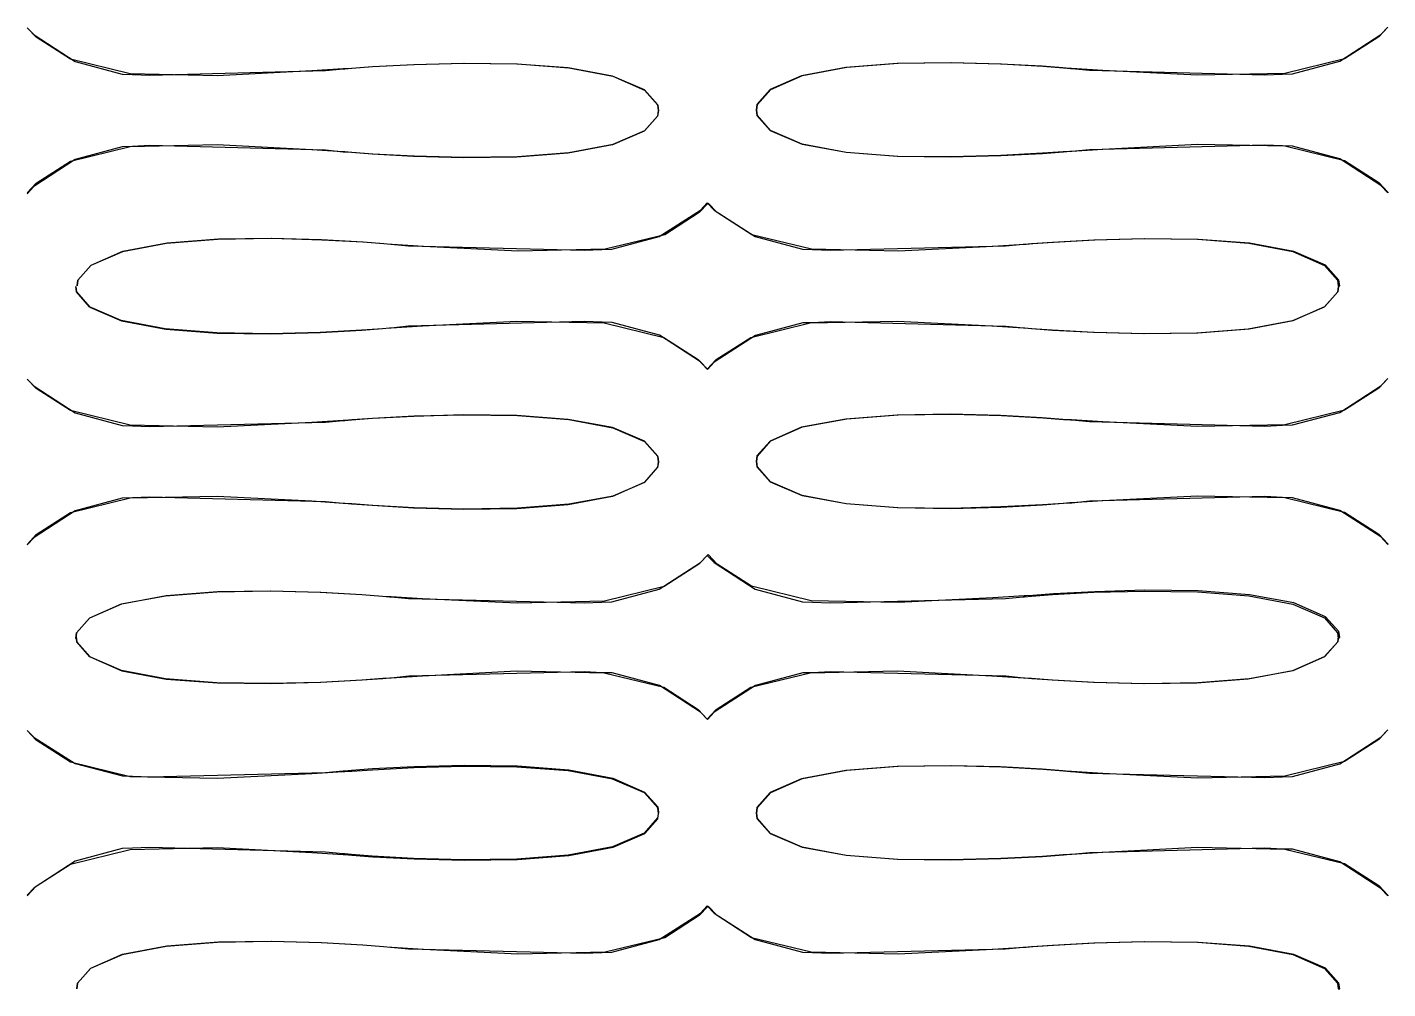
# Model space of a CAD drawing. Extents: x -8.7 to 71.7, y -3.2 to 84.
# Drawn here: x 7.4 to 23.47, y -3.22 to 8.14 of the extents above; entities that cross this region are included whole.
import ezdxf

# ---------------------------------------------------------------- set-up
doc = ezdxf.new("R2010")
doc.units = 0
doc.layers.get('0').update_dxf_attribs({"linetype": 'CONTINUOUS'})

msp = doc.modelspace()

# ---------------------------------------------------------------- linework, layer by layer
at = {"color": 1}
for p, q in [((7.50341, 8.02019), (7.39733, 8.13319)), ((7.39733, 8.13319), (7.47861, 8.04774)), ((7.47861, 8.04774), (7.9623, 7.73356)), ((22.8989, 7.73906), (23.3839, 8.05325)), ((23.4652, 8.13869), (23.3591, 8.02569)), ((23.3839, 8.05325), (23.4652, 8.13869)), ((7.90857, 7.75974), (7.50341, 8.02019)), ((23.3591, 8.02569), (22.9526, 7.76524)), ((8.61413, 7.5861), (7.90857, 7.75974)), ((7.9623, 7.73356), (8.52039, 7.58472)), ((11.9655, 7.69909), (12.5581, 7.71426)), ((12.5581, 7.71426), (13.1878, 7.7046)), ((17.0767, 7.66741), (17.6844, 7.71289)), ((18.3017, 7.71977), (17.6706, 7.71013)), ((17.6844, 7.71289), (18.3141, 7.72252)), ((18.8929, 7.70322), (18.3017, 7.71977)), ((18.3141, 7.72252), (18.9039, 7.7046)), ((22.9526, 7.76524), (22.2484, 7.5916)), ((22.3394, 7.58885), (22.8989, 7.73906)), ((8.52039, 7.58472), (8.63893, 7.58059)), ((9.64212, 7.56543), (8.61413, 7.5861)), ((8.63893, 7.58059), (8.84562, 7.57093)), ((8.84562, 7.57093), (10.9209, 7.62607)), ((10.7583, 7.62332), (9.64212, 7.56543)), ((11.1304, 7.64674), (10.7583, 7.62332)), ((10.9209, 7.62607), (11.129, 7.64674)), ((11.129, 7.64674), (11.147, 7.64674)), ((11.1497, 7.64674), (11.1304, 7.64674)), ((11.147, 7.64674), (11.2282, 7.65362)), ((11.2296, 7.65224), (11.1497, 7.64674)), ((11.2282, 7.65362), (11.4749, 7.67292)), ((11.4735, 7.66879), (11.2296, 7.65224)), ((11.9614, 7.69497), (11.4735, 7.66879)), ((11.4749, 7.67292), (11.9655, 7.69909)), ((12.5512, 7.71151), (11.9614, 7.69497)), ((13.1809, 7.70322), (12.5512, 7.71151)), ((13.7873, 7.65775), (13.1809, 7.70322)), ((13.1878, 7.7046), (13.7942, 7.65775)), ((14.3109, 7.5613), (13.7873, 7.65775)), ((13.7942, 7.65775), (14.3151, 7.55855)), ((14.6858, 7.3987), (14.3109, 7.5613)), ((14.3151, 7.55855), (14.6885, 7.39592)), ((16.5433, 7.56405), (16.1699, 7.40145)), ((16.1782, 7.40283), (16.5544, 7.56818)), ((17.0642, 7.66191), (16.5433, 7.56405)), ((16.5544, 7.56818), (17.0767, 7.66741)), ((17.6706, 7.71013), (17.0642, 7.66191)), ((19.3835, 7.67704), (18.8929, 7.70322)), ((18.9039, 7.7046), (19.3918, 7.67704)), ((19.6288, 7.65912), (19.3835, 7.67704)), ((19.3918, 7.67704), (19.6357, 7.65912)), ((19.7115, 7.65087), (19.6288, 7.65912)), ((19.6357, 7.65912), (19.717, 7.65087)), ((19.7294, 7.65087), (19.7115, 7.65087)), ((19.717, 7.65087), (19.7349, 7.65087)), ((20.1001, 7.62744), (19.7294, 7.65087)), ((19.7349, 7.65087), (19.9416, 7.63157)), ((19.9416, 7.63157), (22.0141, 7.57647)), ((21.2176, 7.57093), (20.1001, 7.62744)), ((22.2484, 7.5916), (21.2176, 7.57093)), ((22.0141, 7.57647), (22.2222, 7.58472)), ((22.2222, 7.58472), (22.3394, 7.58885)), ((14.8442, 7.22231), (14.6858, 7.3987)), ((14.6885, 7.39592), (14.8428, 7.21953)), ((16.1699, 7.40145), (16.0155, 7.22644)), ((16.0211, 7.22507), (16.1782, 7.40283)), ((14.8415, 7.09002), (14.683, 6.91226)), ((14.6899, 6.91776), (14.8456, 7.09277)), ((14.8511, 7.15479), (14.8415, 7.09002)), ((14.8428, 7.21953), (14.8511, 7.15479)), ((14.8539, 7.15617), (14.8442, 7.22231)), ((14.8456, 7.09277), (14.8539, 7.15617)), ((16.0155, 7.22644), (16.0073, 7.16167)), ((16.0073, 7.16167), (16.0155, 7.0969)), ((16.0128, 7.15892), (16.0211, 7.22507)), ((16.0211, 7.09553), (16.0128, 7.15892)), ((16.0155, 7.0969), (16.1727, 6.92051)), ((16.174, 6.92051), (16.0211, 7.09553)), ((14.683, 6.91226), (14.3082, 6.74825)), ((14.3164, 6.75651), (14.6899, 6.91776)), ((16.1727, 6.92051), (16.5475, 6.75929)), ((16.5475, 6.75792), (16.174, 6.92051)), ((8.61413, 6.73033), (9.64212, 6.75238)), ((9.64212, 6.75238), (10.7583, 6.69452)), ((13.7956, 6.65868), (14.3164, 6.75651)), ((16.5475, 6.75929), (17.0698, 6.66281)), ((17.0684, 6.66006), (16.5475, 6.75792)), ((20.1001, 6.70003), (21.2176, 6.75651)), ((21.2176, 6.75651), (22.2484, 6.73587)), ((7.90857, 6.55807), (8.61413, 6.73033)), ((8.52039, 6.72758), (7.9623, 6.57599)), ((8.63893, 6.73033), (8.52039, 6.72758)), ((8.84562, 6.74), (8.63893, 6.73033)), ((10.9209, 6.68486), (8.84562, 6.74)), ((10.7583, 6.69452), (11.1304, 6.66972)), ((11.129, 6.66418), (10.9209, 6.68486)), ((11.147, 6.66418), (11.129, 6.66418)), ((11.1304, 6.66972), (11.1497, 6.66972)), ((11.2269, 6.6573), (11.147, 6.66418)), ((11.1497, 6.66972), (11.231, 6.66281)), ((11.4708, 6.63938), (11.2269, 6.6573)), ((11.231, 6.66281), (11.4777, 6.64489)), ((11.9586, 6.61183), (11.4708, 6.63938)), ((11.4777, 6.64489), (11.9683, 6.61871)), ((12.5484, 6.59529), (11.9586, 6.61183)), ((11.9683, 6.61871), (12.5595, 6.60358)), ((13.1782, 6.60358), (12.5484, 6.59529)), ((12.5595, 6.60358), (13.1892, 6.61183)), ((13.7845, 6.65043), (13.1782, 6.60358)), ((13.1892, 6.61183), (13.7956, 6.65868)), ((14.3082, 6.74825), (13.7845, 6.65043)), ((17.6747, 6.61321), (17.0684, 6.66006)), ((17.0698, 6.66281), (17.6775, 6.61733)), ((18.3045, 6.60358), (17.6747, 6.61321)), ((17.6775, 6.61733), (18.3072, 6.61046)), ((18.897, 6.61871), (18.3045, 6.60358)), ((18.3072, 6.61046), (18.897, 6.627)), ((18.897, 6.627), (19.3862, 6.65318)), ((19.3876, 6.64489), (18.897, 6.61871)), ((19.3862, 6.65318), (19.6301, 6.66972)), ((19.6343, 6.66281), (19.3876, 6.64489)), ((19.6301, 6.66972), (19.7115, 6.67523)), ((19.717, 6.66972), (19.6343, 6.66281)), ((19.7115, 6.67523), (19.7294, 6.67523)), ((19.7349, 6.66972), (19.717, 6.66972)), ((19.7294, 6.67523), (20.1001, 6.70003)), ((19.9416, 6.69036), (19.7349, 6.66972)), ((22.0141, 6.7455), (19.9416, 6.69036)), ((22.2222, 6.73587), (22.0141, 6.7455)), ((22.3394, 6.73308), (22.2222, 6.73587)), ((22.2484, 6.73587), (22.9526, 6.56361)), ((22.8989, 6.58428), (22.3394, 6.73308)), ((7.9623, 6.57599), (7.47723, 6.25905)), ((7.50341, 6.29765), (7.90857, 6.55807)), ((23.3839, 6.26869), (22.8989, 6.58428)), ((22.9526, 6.56361), (23.3577, 6.30315)), ((7.39733, 6.18324), (7.50341, 6.29765)), ((23.3577, 6.30315), (23.4652, 6.18878)), ((23.4652, 6.18324), (23.3839, 6.26869)), ((7.47723, 6.25905), (7.39733, 6.17224)), ((23.4652, 6.18878), (23.4652, 6.18324)), ((14.8608, 5.66512), (15.3472, 5.9793)), ((15.3348, 5.949), (14.9283, 5.68854)), ((15.4409, 6.06199), (15.3348, 5.949)), ((15.3472, 5.9793), (15.4285, 6.06337)), ((15.4285, 6.06337), (15.5098, 5.9793)), ((15.547, 5.949), (15.4409, 6.06199)), ((15.5098, 5.9793), (15.9949, 5.66512)), ((15.9536, 5.68854), (15.547, 5.949)), ((9.64904, 5.63203), (9.04268, 5.58518)), ((9.04819, 5.59072), (9.65592, 5.63757)), ((10.2802, 5.64169), (9.64904, 5.63203)), ((9.65592, 5.63757), (10.2857, 5.64582)), ((10.8713, 5.62652), (10.2802, 5.64169)), ((10.2857, 5.64582), (10.8755, 5.62927)), ((11.3619, 5.59897), (10.8713, 5.62652)), ((10.8755, 5.62927), (11.3647, 5.6031)), ((14.9283, 5.68854), (14.2241, 5.51628)), ((14.3013, 5.51628), (14.8608, 5.66512)), ((16.6577, 5.51628), (15.9536, 5.68854)), ((15.9949, 5.66512), (16.553, 5.51628)), ((19.5048, 5.60172), (19.9953, 5.62927)), ((19.9953, 5.62927), (20.5879, 5.64444)), ((20.5962, 5.63894), (20.0063, 5.6224)), ((20.5879, 5.64444), (21.2176, 5.63481)), ((21.2246, 5.63203), (20.5962, 5.63894)), ((21.2176, 5.63481), (21.824, 5.58655)), ((21.8323, 5.58655), (21.2246, 5.63203)), ((8.52181, 5.48735), (8.14836, 5.32476)), ((8.15111, 5.32888), (8.52593, 5.49286)), ((9.04268, 5.58518), (8.52181, 5.48735)), ((8.52593, 5.49286), (9.04819, 5.59072)), ((11.6072, 5.58105), (11.3619, 5.59897)), ((11.3647, 5.6031), (11.6086, 5.5838)), ((11.6899, 5.57417), (11.6072, 5.58105)), ((11.6086, 5.5838), (11.6899, 5.57692)), ((11.6899, 5.57692), (11.694, 5.57692)), ((11.7078, 5.57417), (11.6899, 5.57417)), ((11.694, 5.57692), (11.9007, 5.55763)), ((12.0785, 5.55075), (11.7078, 5.57417)), ((11.9007, 5.55763), (13.9761, 5.5039)), ((13.1947, 5.49561), (12.0785, 5.55075)), ((14.2241, 5.51628), (13.1947, 5.49561)), ((13.9761, 5.5039), (14.1841, 5.51353)), ((14.1841, 5.51353), (14.3013, 5.51628)), ((16.553, 5.51628), (16.6715, 5.51353)), ((17.6871, 5.49561), (16.6577, 5.51628)), ((16.6715, 5.51353), (16.8782, 5.5039)), ((16.8782, 5.5039), (18.9522, 5.55763)), ((18.802, 5.55075), (17.6871, 5.49561)), ((19.174, 5.57417), (18.802, 5.55075)), ((18.9522, 5.55763), (19.1589, 5.57692)), ((19.1589, 5.57692), (19.1768, 5.57692)), ((19.1933, 5.57417), (19.174, 5.57417)), ((19.1768, 5.57692), (19.2581, 5.5838)), ((19.2732, 5.57967), (19.1933, 5.57417)), ((19.2581, 5.5838), (19.5048, 5.60172)), ((19.5171, 5.59622), (19.2732, 5.57967)), ((20.0063, 5.6224), (19.5171, 5.59622)), ((21.824, 5.58655), (22.3449, 5.48873)), ((22.3545, 5.4901), (21.8323, 5.58655)), ((22.3449, 5.48873), (22.7183, 5.32613)), ((22.7294, 5.32751), (22.3545, 5.4901)), ((7.99402, 5.15112), (8.15111, 5.32888)), ((8.14836, 5.32476), (7.99402, 5.14974)), ((22.7183, 5.32613), (22.8727, 5.14974)), ((22.8878, 5.15112), (22.7294, 5.32751)), ((7.98572, 5.08497), (7.99402, 5.15112)), ((7.99402, 5.14974), (7.98572, 5.08497)), ((22.8727, 5.14974), (22.881, 5.08497)), ((22.8975, 5.08497), (22.8878, 5.15112)), ((7.98022, 5.01329), (7.97197, 5.07668)), ((7.97197, 5.07668), (7.98022, 5.01191)), ((8.13456, 4.8369), (7.98022, 5.01329)), ((7.98022, 5.01191), (8.13731, 4.83415)), ((22.874, 5.01191), (22.7156, 4.83415)), ((22.7211, 4.83828), (22.8755, 5.01329)), ((22.8837, 5.07668), (22.874, 5.01191)), ((22.8755, 5.01329), (22.8837, 5.07668)), ((22.881, 5.08497), (22.8975, 5.08497)), ((8.50664, 4.67431), (8.13456, 4.8369)), ((8.13731, 4.83415), (8.51214, 4.67155)), ((22.7156, 4.83415), (22.3407, 4.67018)), ((22.3477, 4.67568), (22.7211, 4.83828)), ((9.02751, 4.5751), (8.50664, 4.67431)), ((8.51214, 4.67155), (9.03443, 4.57232)), ((13.9788, 4.6633), (11.9007, 4.60678)), ((12.0647, 4.61229), (13.1809, 4.6688)), ((13.1809, 4.6688), (14.2103, 4.64813)), ((14.1869, 4.65363), (13.9788, 4.6633)), ((16.6453, 4.64813), (17.6747, 4.6688)), ((17.6747, 4.6688), (18.7895, 4.61229)), ((22.3407, 4.67018), (21.8171, 4.57094)), ((21.8267, 4.57786), (22.3477, 4.67568)), ((9.63524, 4.52822), (9.02751, 4.5751)), ((9.03443, 4.57232), (9.64212, 4.52684)), ((10.265, 4.51859), (9.63524, 4.52822)), ((9.64212, 4.52684), (10.2719, 4.51859)), ((10.8575, 4.53376), (10.265, 4.51859)), ((10.2719, 4.51859), (10.8617, 4.53513)), ((11.3482, 4.55994), (10.8575, 4.53376)), ((10.8617, 4.53513), (11.3509, 4.56269)), ((11.5934, 4.57786), (11.3482, 4.55994)), ((11.3509, 4.56269), (11.5948, 4.58061)), ((11.6761, 4.58474), (11.5934, 4.57786)), ((11.5948, 4.58061), (11.6761, 4.58749)), ((11.6761, 4.58749), (11.694, 4.58749)), ((11.694, 4.58474), (11.6761, 4.58474)), ((11.694, 4.58749), (12.0647, 4.61229)), ((11.9007, 4.60678), (11.694, 4.58474)), ((14.304, 4.65088), (14.1869, 4.65363)), ((14.2103, 4.64813), (14.9145, 4.47587)), ((14.8635, 4.50204), (14.304, 4.65088)), ((15.3486, 4.18786), (14.8635, 4.50204)), ((15.9411, 4.47587), (16.6453, 4.64813)), ((16.5558, 4.64538), (15.9963, 4.49654)), ((16.6743, 4.64813), (16.5558, 4.64538)), ((16.881, 4.65914), (16.6743, 4.64813)), ((18.9549, 4.60541), (16.881, 4.65914)), ((18.7895, 4.61229), (19.1616, 4.58749)), ((19.1616, 4.58474), (18.9549, 4.60541)), ((19.1616, 4.58749), (19.1795, 4.58749)), ((19.1795, 4.58474), (19.1616, 4.58474)), ((19.1795, 4.58749), (19.2609, 4.58061)), ((19.2595, 4.57786), (19.1795, 4.58474)), ((19.5034, 4.55994), (19.2595, 4.57786)), ((19.2609, 4.58061), (19.5075, 4.56269)), ((19.9912, 4.53238), (19.5034, 4.55994)), ((19.5075, 4.56269), (19.9981, 4.53651)), ((20.581, 4.51584), (19.9912, 4.53238)), ((19.9981, 4.53651), (20.5907, 4.52134)), ((21.2108, 4.52409), (20.581, 4.51584)), ((20.5907, 4.52134), (21.2204, 4.53101)), ((21.8171, 4.57094), (21.2108, 4.52409)), ((21.2204, 4.53101), (21.8267, 4.57786)), ((14.9145, 4.47587), (15.321, 4.21541)), ((15.9963, 4.49654), (15.5112, 4.18236)), ((15.5346, 4.21541), (15.9411, 4.47587)), ((15.321, 4.21541), (15.4285, 4.10104)), ((15.4299, 4.10104), (15.3486, 4.18786)), ((15.4285, 4.10104), (15.5346, 4.21541)), ((15.5112, 4.18236), (15.4299, 4.09554)), ((15.4299, 4.09554), (15.4299, 4.10104)), ((7.50341, 3.87092), (7.39733, 3.98392)), ((7.39733, 3.98392), (7.47861, 3.89985)), ((7.47861, 3.89985), (7.9623, 3.58567)), ((7.90857, 3.61047), (7.50341, 3.87092)), ((22.8989, 3.5898), (23.3839, 3.90398)), ((23.3591, 3.87643), (22.9526, 3.61597)), ((23.4652, 3.98942), (23.3591, 3.87643)), ((23.3839, 3.90398), (23.4652, 3.98942)), ((8.61413, 3.4382), (7.90857, 3.61047)), ((7.9623, 3.58567), (8.52039, 3.43545)), ((11.9614, 3.54295), (11.4735, 3.51675)), ((11.4749, 3.52089), (11.9655, 3.54707)), ((12.5512, 3.55946), (11.9614, 3.54295)), ((11.9655, 3.54707), (12.5581, 3.56224)), ((13.1809, 3.55258), (12.5512, 3.55946)), ((12.5581, 3.56224), (13.1878, 3.55258)), ((13.7873, 3.50711), (13.1809, 3.55258)), ((13.1878, 3.55258), (13.7942, 3.50573)), ((17.6706, 3.55808), (17.0642, 3.51124)), ((17.0767, 3.51537), (17.6844, 3.56224)), ((18.3017, 3.56775), (17.6706, 3.55808)), ((17.6844, 3.56224), (18.3141, 3.5705)), ((18.8929, 3.55258), (18.3017, 3.56775)), ((18.3141, 3.5705), (18.9039, 3.55395)), ((19.3835, 3.5264), (18.8929, 3.55258)), ((18.9039, 3.55395), (19.3918, 3.5264)), ((22.9526, 3.61597), (22.2484, 3.44372)), ((22.3394, 3.44096), (22.8989, 3.5898)), ((8.52039, 3.43545), (8.63893, 3.43131)), ((9.64212, 3.41616), (8.61413, 3.4382)), ((8.63893, 3.43131), (8.84562, 3.42305)), ((8.84562, 3.42305), (10.9209, 3.47541)), ((10.7583, 3.47128), (9.64212, 3.41616)), ((11.1304, 3.4947), (10.7583, 3.47128)), ((10.9209, 3.47541), (11.129, 3.4947)), ((11.129, 3.4947), (11.147, 3.4947)), ((11.1497, 3.4947), (11.1304, 3.4947)), ((11.147, 3.4947), (11.2282, 3.50297)), ((11.2296, 3.50022), (11.1497, 3.4947)), ((11.2282, 3.50297), (11.4749, 3.52089)), ((11.4735, 3.51675), (11.2296, 3.50022)), ((14.3109, 3.41064), (13.7873, 3.50711)), ((13.7942, 3.50573), (14.3151, 3.40651)), ((14.6858, 3.24804), (14.3109, 3.41064)), ((14.3151, 3.40651), (14.6885, 3.2439)), ((16.5433, 3.4134), (16.1699, 3.25079)), ((16.1782, 3.25217), (16.5544, 3.41753)), ((17.0642, 3.51124), (16.5433, 3.4134)), ((16.5544, 3.41753), (17.0767, 3.51537)), ((19.6288, 3.50711), (19.3835, 3.5264)), ((19.3918, 3.5264), (19.6357, 3.50711)), ((19.7115, 3.50022), (19.6288, 3.50711)), ((19.6357, 3.50711), (19.717, 3.50022)), ((19.7294, 3.50022), (19.7115, 3.50022)), ((19.717, 3.50022), (19.7349, 3.50022)), ((20.1001, 3.47679), (19.7294, 3.50022)), ((19.7349, 3.50022), (19.9416, 3.48093)), ((19.9416, 3.48093), (22.0141, 3.42718)), ((21.2176, 3.42167), (20.1001, 3.47679)), ((22.2484, 3.44372), (21.2176, 3.42167)), ((22.0141, 3.42718), (22.2222, 3.43683)), ((22.2222, 3.43683), (22.3394, 3.44096)), ((14.8442, 3.07165), (14.6858, 3.24804)), ((14.6885, 3.2439), (14.8428, 3.06751)), ((16.1699, 3.25079), (16.0155, 3.07578)), ((16.0211, 3.0744), (16.1782, 3.25217)), ((14.8428, 3.06751), (14.8511, 3.00275)), ((14.8539, 3.0055), (14.8442, 3.07165)), ((16.0155, 3.07578), (16.0073, 3.01101)), ((16.0128, 3.00826), (16.0211, 3.0744)), ((14.8415, 2.93798), (14.683, 2.76021)), ((14.6899, 2.7671), (14.8456, 2.94211)), ((14.8511, 3.00275), (14.8415, 2.93798)), ((14.8456, 2.94211), (14.8539, 3.0055)), ((16.0073, 3.01101), (16.0155, 2.94624)), ((16.0211, 2.94487), (16.0128, 3.00826)), ((16.0155, 2.94624), (16.1727, 2.76986)), ((16.174, 2.76986), (16.0211, 2.94487)), ((14.683, 2.76021), (14.3082, 2.59623)), ((14.3164, 2.60587), (14.6899, 2.7671)), ((16.1727, 2.76986), (16.5475, 2.60863)), ((16.5475, 2.60725), (16.174, 2.76986)), ((7.90857, 2.40743), (8.61413, 2.57969)), ((8.52039, 2.57693), (7.9623, 2.42673)), ((8.63893, 2.57969), (8.52039, 2.57693)), ((8.61413, 2.57969), (9.64212, 2.60036)), ((8.84562, 2.58933), (8.63893, 2.57969)), ((10.9209, 2.53421), (8.84562, 2.58933)), ((9.64212, 2.60036), (10.7583, 2.54386)), ((14.3082, 2.59623), (13.7845, 2.49838)), ((13.7956, 2.50803), (14.3164, 2.60587)), ((16.5475, 2.60863), (17.0698, 2.51216)), ((17.0684, 2.50941), (16.5475, 2.60725)), ((22.0141, 2.59485), (19.9416, 2.53972)), ((20.1001, 2.54937), (21.2176, 2.60587)), ((21.2176, 2.60587), (22.2484, 2.5852)), ((22.2222, 2.5852), (22.0141, 2.59485)), ((22.3394, 2.58244), (22.2222, 2.5852)), ((22.2484, 2.5852), (22.9526, 2.41157)), ((22.8989, 2.43224), (22.3394, 2.58244)), ((7.9623, 2.42673), (7.47861, 2.11253)), ((10.7583, 2.54386), (11.1304, 2.51906)), ((11.129, 2.51354), (10.9209, 2.53421)), ((11.147, 2.51354), (11.129, 2.51354)), ((11.1304, 2.51906), (11.1497, 2.51906)), ((11.2269, 2.50665), (11.147, 2.51354)), ((11.1497, 2.51906), (11.231, 2.51216)), ((11.4708, 2.48874), (11.2269, 2.50665)), ((11.231, 2.51216), (11.4777, 2.49425)), ((11.9586, 2.4598), (11.4708, 2.48874)), ((11.4777, 2.49425), (11.9683, 2.46807)), ((12.5484, 2.44326), (11.9586, 2.4598)), ((11.9683, 2.46807), (12.5595, 2.45153)), ((13.1782, 2.45153), (12.5484, 2.44326)), ((12.5595, 2.45153), (13.1892, 2.46118)), ((13.7845, 2.49838), (13.1782, 2.45153)), ((13.1892, 2.46118), (13.7956, 2.50803)), ((17.6747, 2.46118), (17.0684, 2.50941)), ((17.0698, 2.51216), (17.6775, 2.46669)), ((18.3045, 2.45153), (17.6747, 2.46118)), ((17.6775, 2.46669), (18.3072, 2.4598)), ((18.897, 2.46807), (18.3045, 2.45153)), ((18.3072, 2.4598), (18.897, 2.47633)), ((18.897, 2.47633), (19.3862, 2.50252)), ((19.3876, 2.49425), (18.897, 2.46807)), ((19.3862, 2.50252), (19.6301, 2.51906)), ((19.6343, 2.51216), (19.3876, 2.49425)), ((19.6301, 2.51906), (19.7115, 2.52457)), ((19.717, 2.51906), (19.6343, 2.51216)), ((19.7115, 2.52457), (19.7294, 2.52457)), ((19.7349, 2.51906), (19.717, 2.51906)), ((19.7294, 2.52457), (20.1001, 2.54937)), ((19.9416, 2.53972), (19.7349, 2.51906)), ((23.3839, 2.11805), (22.8989, 2.43224)), ((22.9526, 2.41157), (23.3577, 2.15112)), ((7.50341, 2.1456), (7.90857, 2.40743)), ((7.39733, 2.03123), (7.50341, 2.1456)), ((7.47861, 2.11253), (7.39733, 2.02709)), ((23.3577, 2.15112), (23.4652, 2.03674)), ((23.4652, 2.03123), (23.3839, 2.11805)), ((23.4652, 2.03674), (23.4652, 2.03123)), ((14.8608, 1.50068), (15.3472, 1.81488)), ((15.3307, 1.79696), (14.92, 1.53513)), ((15.4382, 1.90996), (15.3307, 1.79696)), ((15.3472, 1.81488), (15.4285, 1.89894)), ((15.4285, 1.89894), (15.5098, 1.81488)), ((15.5443, 1.79696), (15.4382, 1.90996)), ((15.5098, 1.81488), (15.9949, 1.50068)), ((15.9494, 1.53651), (15.5443, 1.79696)), ((9.63524, 1.46761), (9.02892, 1.42076)), ((9.03718, 1.42903), (9.6435, 1.4745)), ((10.2664, 1.47726), (9.63524, 1.46761)), ((9.6435, 1.4745), (10.2733, 1.48415)), ((10.8575, 1.4621), (10.2664, 1.47726)), ((10.2733, 1.48415), (10.8631, 1.46623)), ((11.3482, 1.43454), (10.8575, 1.4621)), ((10.8631, 1.46623), (11.3509, 1.43867)), ((14.92, 1.53513), (14.2131, 1.36012)), ((14.3013, 1.35186), (14.8608, 1.50068)), ((16.655, 1.36426), (15.9494, 1.53651)), ((15.9949, 1.50068), (16.553, 1.35186)), ((19.5048, 1.43867), (19.9953, 1.46485)), ((20.005, 1.47175), (19.5171, 1.44556)), ((19.9953, 1.46485), (20.5879, 1.48001)), ((20.5948, 1.48828), (20.005, 1.47175)), ((20.5879, 1.48001), (21.2176, 1.47037)), ((21.2246, 1.48139), (20.5948, 1.48828)), ((21.2176, 1.47037), (21.824, 1.42351)), ((21.8309, 1.43591), (21.2246, 1.48139)), ((8.50801, 1.32292), (8.13456, 1.16031)), ((8.13869, 1.16444), (8.51352, 1.32981)), ((9.02892, 1.42076), (8.50801, 1.32292)), ((8.51352, 1.32981), (9.03718, 1.42903)), ((11.5934, 1.41662), (11.3482, 1.43454)), ((11.3509, 1.43867), (11.5948, 1.42076)), ((11.6761, 1.40973), (11.5934, 1.41662)), ((11.5948, 1.42076), (11.6761, 1.41249)), ((11.6761, 1.41249), (11.694, 1.41249)), ((11.694, 1.40973), (11.6761, 1.40973)), ((11.694, 1.41249), (11.9007, 1.3932)), ((12.0647, 1.38768), (11.694, 1.40973)), ((11.9007, 1.3932), (13.9761, 1.33945)), ((13.1823, 1.3367), (12.0647, 1.38768)), ((14.2131, 1.36012), (13.1823, 1.3367)), ((13.9761, 1.33945), (14.1841, 1.3491)), ((14.1841, 1.3491), (14.3013, 1.35186)), ((16.553, 1.35186), (16.6715, 1.3491)), ((17.683, 1.34359), (16.655, 1.36426)), ((16.6715, 1.3491), (16.8782, 1.33945)), ((16.8782, 1.33945), (18.9522, 1.3932)), ((18.7992, 1.40009), (17.683, 1.34359)), ((19.1713, 1.42351), (18.7992, 1.40009)), ((18.9522, 1.3932), (19.1589, 1.41249)), ((19.1589, 1.41249), (19.1768, 1.41249)), ((19.1933, 1.42351), (19.1713, 1.42351)), ((19.1768, 1.41249), (19.2581, 1.42076)), ((19.2732, 1.42903), (19.1933, 1.42351)), ((19.2581, 1.42076), (19.5048, 1.43867)), ((19.5171, 1.44556), (19.2732, 1.42903)), ((21.824, 1.42351), (22.3449, 1.3243)), ((22.3545, 1.33945), (21.8309, 1.43591)), ((22.3449, 1.3243), (22.7183, 1.16169)), ((22.7294, 1.17685), (22.3545, 1.33945)), ((7.98022, 0.986677), (8.13869, 1.16444)), ((8.13456, 1.16031), (7.98022, 0.985298)), ((22.7183, 1.16169), (22.8727, 0.985298)), ((22.8878, 1.00046), (22.7294, 1.17685)), ((7.97197, 0.920531), (7.98022, 0.986677)), ((7.98022, 0.985298), (7.97197, 0.920531)), ((22.8727, 0.985298), (22.881, 0.920531)), ((22.8975, 0.934311), (22.8878, 1.00046)), ((7.98297, 0.880565), (7.97472, 0.943956)), ((7.97472, 0.943956), (7.98297, 0.879189)), ((8.13731, 0.704176), (7.98297, 0.880565)), ((7.98297, 0.879189), (8.14006, 0.701421)), ((22.874, 0.879189), (22.7156, 0.701421)), ((22.7211, 0.705556), (22.8755, 0.880565)), ((22.8837, 0.943956), (22.874, 0.879189)), ((22.8755, 0.880565), (22.8837, 0.943956)), ((22.881, 0.920531), (22.8975, 0.934311)), ((8.50939, 0.54157), (8.13731, 0.704176)), ((8.14006, 0.701421), (8.51489, 0.538812)), ((22.7156, 0.701421), (22.3407, 0.536056)), ((22.3477, 0.542946), (22.7211, 0.705556)), ((9.0303, 0.442352), (8.50939, 0.54157)), ((8.51489, 0.538812), (9.03718, 0.439593)), ((13.9788, 0.526411), (11.9035, 0.472666)), ((12.0647, 0.479559), (13.1809, 0.536056)), ((13.1809, 0.536056), (14.2103, 0.515387)), ((14.1869, 0.515387), (13.9788, 0.526411)), ((14.304, 0.512632), (14.1869, 0.515387)), ((14.2103, 0.515387), (14.9145, 0.343131)), ((14.8635, 0.363802), (14.304, 0.512632)), ((15.9411, 0.343131), (16.6453, 0.515387)), ((16.5558, 0.512632), (15.9963, 0.363802)), ((16.6743, 0.515387), (16.5558, 0.512632)), ((16.6453, 0.515387), (17.6747, 0.536056)), ((16.881, 0.526411), (16.6743, 0.515387)), ((18.9549, 0.472666), (16.881, 0.526411)), ((17.6747, 0.536056), (18.7895, 0.479559)), ((22.3407, 0.536056), (21.8171, 0.438217)), ((21.8267, 0.445107), (22.3477, 0.542946)), ((9.63799, 0.395496), (9.0303, 0.442352)), ((9.03718, 0.439593), (9.64487, 0.39412)), ((10.2678, 0.385851), (9.63799, 0.395496)), ((9.64487, 0.39412), (10.2747, 0.385851)), ((10.8603, 0.40101), (10.2678, 0.385851)), ((10.2747, 0.385851), (10.8645, 0.402389)), ((11.3509, 0.427193), (10.8603, 0.40101)), ((10.8645, 0.402389), (11.3537, 0.429948)), ((11.5962, 0.445107), (11.3509, 0.427193)), ((11.3537, 0.429948), (11.5976, 0.447862)), ((11.6789, 0.451997), (11.5962, 0.445107)), ((11.5976, 0.447862), (11.6789, 0.454752)), ((11.6789, 0.454752), (11.694, 0.454752)), ((11.6968, 0.451997), (11.6789, 0.451997)), ((11.694, 0.454752), (12.0647, 0.479559)), ((11.9035, 0.472666), (11.6968, 0.451997)), ((15.3486, 0.049609), (14.8635, 0.363802)), ((14.9145, 0.343131), (15.321, 0.082682)), ((15.9963, 0.363802), (15.5112, 0.049609)), ((15.5346, 0.082682), (15.9411, 0.343131)), ((18.7895, 0.479559), (19.1616, 0.454752)), ((19.1616, 0.451997), (18.9549, 0.472666)), ((19.1616, 0.454752), (19.1795, 0.454752)), ((19.1795, 0.451997), (19.1616, 0.451997)), ((19.1795, 0.454752), (19.2609, 0.447862)), ((19.2595, 0.445107), (19.1795, 0.451997)), ((19.5034, 0.427193), (19.2595, 0.445107)), ((19.2609, 0.447862), (19.5075, 0.429948)), ((19.9912, 0.39963), (19.5034, 0.427193)), ((19.5075, 0.429948), (19.9981, 0.403765)), ((20.581, 0.383096), (19.9912, 0.39963)), ((19.9981, 0.403765), (20.5907, 0.388606)), ((21.2108, 0.391365), (20.581, 0.383096)), ((20.5907, 0.388606), (21.2204, 0.398254)), ((21.8171, 0.438217), (21.2108, 0.391365)), ((21.2204, 0.398254), (21.8267, 0.445107)), ((15.321, 0.082682), (15.4285, -0.031695)), ((15.4299, -0.037207), (15.3486, 0.049609)), ((15.4285, -0.031695), (15.5346, 0.082682)), ((15.5112, 0.049609), (15.4299, -0.037207)), ((7.50341, -0.279742), (7.39733, -0.166743)), ((7.39733, -0.166743), (7.47861, -0.250803)), ((7.47861, -0.250803), (7.96368, -0.558105)), ((7.90857, -0.540191), (7.50341, -0.279742)), ((22.8989, -0.56086), (23.3839, -0.246669)), ((23.3591, -0.27423), (22.9526, -0.534681)), ((23.4652, -0.16123), (23.3591, -0.27423)), ((23.3839, -0.246669), (23.4652, -0.16123)), ((8.61413, -0.713825), (7.90857, -0.540191)), ((7.96368, -0.558105), (8.52181, -0.704176)), ((11.147, -0.643544), (11.2282, -0.635275)), ((11.2282, -0.635275), (11.4749, -0.617361)), ((11.4735, -0.633899), (11.2296, -0.650434)), ((11.9614, -0.607716), (11.4735, -0.633899)), ((11.4749, -0.617361), (11.9655, -0.591178)), ((12.5512, -0.591178), (11.9614, -0.607716)), ((11.9655, -0.591178), (12.5581, -0.576019)), ((13.1809, -0.599447), (12.5512, -0.591178)), ((12.5581, -0.576019), (13.1878, -0.585668)), ((13.7873, -0.644924), (13.1809, -0.599447)), ((13.1878, -0.585668), (13.7942, -0.63252)), ((13.7942, -0.63252), (14.3151, -0.731739)), ((17.0642, -0.63941), (16.5433, -0.737249)), ((16.5544, -0.734494), (17.0767, -0.635275)), ((17.6706, -0.592557), (17.0642, -0.63941)), ((17.0767, -0.635275), (17.6844, -0.588423)), ((18.3017, -0.582909), (17.6706, -0.592557)), ((17.6844, -0.588423), (18.3141, -0.580154)), ((18.8929, -0.598068), (18.3017, -0.582909)), ((18.3141, -0.580154), (18.9039, -0.596692)), ((19.3835, -0.624251), (18.8929, -0.598068)), ((18.9039, -0.596692), (19.3918, -0.624251)), ((19.6288, -0.643544), (19.3835, -0.624251)), ((19.3918, -0.624251), (19.6357, -0.643544)), ((22.9526, -0.534681), (22.2484, -0.708311)), ((22.3394, -0.711069), (22.8989, -0.56086)), ((8.52181, -0.704176), (8.63893, -0.706935)), ((9.64212, -0.734494), (8.61413, -0.713825)), ((8.63893, -0.706935), (8.84562, -0.7152)), ((8.84562, -0.7152), (10.9209, -0.662838)), ((10.7583, -0.679372), (9.64212, -0.734494)), ((11.1304, -0.655948), (10.7583, -0.679372)), ((10.9209, -0.662838), (11.129, -0.643544)), ((11.129, -0.643544), (11.147, -0.643544)), ((11.1497, -0.655948), (11.1304, -0.655948)), ((11.2296, -0.650434), (11.1497, -0.655948)), ((14.3109, -0.741384), (13.7873, -0.644924)), ((14.6858, -0.903993), (14.3109, -0.741384)), ((14.3151, -0.731739), (14.6885, -0.894348)), ((16.5433, -0.737249), (16.1699, -0.899859)), ((16.1782, -0.899859), (16.5544, -0.734494)), ((19.7115, -0.650434), (19.6288, -0.643544)), ((19.6357, -0.643544), (19.717, -0.650434)), ((19.7294, -0.650434), (19.7115, -0.650434)), ((19.717, -0.650434), (19.7349, -0.650434)), ((20.1001, -0.673862), (19.7294, -0.650434)), ((19.7349, -0.650434), (19.9416, -0.669727)), ((19.9416, -0.669727), (22.0141, -0.72347)), ((21.2176, -0.728984), (20.1001, -0.673862)), ((22.2484, -0.708311), (21.2176, -0.728984)), ((22.0141, -0.72347), (22.2222, -0.7152)), ((22.2222, -0.7152), (22.3394, -0.711069)), ((14.8442, -1.08038), (14.6858, -0.903993)), ((14.6885, -0.894348), (14.8428, -1.07074)), ((16.1699, -0.899859), (16.0155, -1.07625)), ((16.0211, -1.07763), (16.1782, -0.899859)), ((14.8428, -1.07074), (14.8511, -1.1355)), ((14.8539, -1.14653), (14.8442, -1.08038)), ((16.0155, -1.07625), (16.0073, -1.14102)), ((16.0128, -1.14377), (16.0211, -1.07763)), ((14.8415, -1.20027), (14.683, -1.37804)), ((14.6899, -1.38493), (14.8456, -1.20992)), ((14.8511, -1.1355), (14.8415, -1.20027)), ((14.8456, -1.20992), (14.8539, -1.14653)), ((16.0073, -1.14102), (16.0155, -1.20578)), ((16.0211, -1.20716), (16.0128, -1.14377)), ((16.0155, -1.20578), (16.1727, -1.38217)), ((16.174, -1.38217), (16.0211, -1.20716)), ((14.683, -1.37804), (14.3082, -1.54065)), ((14.3164, -1.54616), (14.6899, -1.38493)), ((16.1727, -1.38217), (16.5475, -1.5434)), ((16.5475, -1.54478), (16.174, -1.38217)), ((7.90857, -1.7446), (8.61413, -1.57234)), ((8.52039, -1.56132), (7.9623, -1.71152)), ((8.63893, -1.55856), (8.52039, -1.56132)), ((8.61413, -1.57234), (9.64212, -1.55029)), ((8.84562, -1.54892), (8.63893, -1.55856)), ((10.9209, -1.60404), (8.84562, -1.54892)), ((9.64212, -1.55029), (10.7583, -1.60817)), ((11.129, -1.62471), (10.9209, -1.60404)), ((14.3082, -1.54065), (13.7845, -1.63987)), ((13.7956, -1.644), (14.3164, -1.54616)), ((16.5475, -1.5434), (17.0698, -1.63987)), ((17.0684, -1.64262), (16.5475, -1.54478)), ((19.7294, -1.62746), (20.1001, -1.60266)), ((22.0141, -1.55718), (19.9416, -1.6123)), ((20.1001, -1.60266), (21.2176, -1.54616)), ((21.2176, -1.54616), (22.2484, -1.56683)), ((22.2222, -1.56683), (22.0141, -1.55718)), ((22.3394, -1.56959), (22.2222, -1.56683)), ((22.2484, -1.56683), (22.9526, -1.73909)), ((22.8989, -1.71841), (22.3394, -1.56959)), ((7.9623, -1.71152), (7.47861, -2.02572)), ((7.50341, -2.00504), (7.90857, -1.7446)), ((10.7583, -1.60817), (11.1304, -1.63298)), ((11.147, -1.62471), (11.129, -1.62471)), ((11.1304, -1.63298), (11.1497, -1.63298)), ((11.2269, -1.6316), (11.147, -1.62471)), ((11.1497, -1.63298), (11.231, -1.63987)), ((11.4708, -1.64951), (11.2269, -1.6316)), ((11.231, -1.63987), (11.4777, -1.65778)), ((11.9586, -1.67707), (11.4708, -1.64951)), ((11.4777, -1.65778), (11.9683, -1.68396)), ((12.5484, -1.69361), (11.9586, -1.67707)), ((11.9683, -1.68396), (12.5595, -1.69912)), ((13.1782, -1.68534), (12.5484, -1.69361)), ((12.5595, -1.69912), (13.1892, -1.69085)), ((13.7845, -1.63987), (13.1782, -1.68534)), ((13.1892, -1.69085), (13.7956, -1.644)), ((17.6747, -1.68947), (17.0684, -1.64262)), ((17.0698, -1.63987), (17.6775, -1.68534)), ((18.3045, -1.69912), (17.6747, -1.68947)), ((17.6775, -1.68534), (18.3072, -1.69223)), ((18.897, -1.68396), (18.3045, -1.69912)), ((18.3072, -1.69223), (18.897, -1.67569)), ((18.897, -1.67569), (19.3862, -1.64951)), ((19.3876, -1.65778), (18.897, -1.68396)), ((19.3862, -1.64951), (19.6301, -1.63298)), ((19.6343, -1.63987), (19.3876, -1.65778)), ((19.6301, -1.63298), (19.7115, -1.62746)), ((19.717, -1.63298), (19.6343, -1.63987)), ((19.7115, -1.62746), (19.7294, -1.62746)), ((19.7349, -1.63298), (19.717, -1.63298)), ((19.9416, -1.6123), (19.7349, -1.63298)), ((23.3839, -2.03399), (22.8989, -1.71841)), ((22.9526, -1.73909), (23.3577, -1.99953)), ((7.39733, -2.11942), (7.50341, -2.00504)), ((7.47861, -2.02572), (7.39733, -2.11116)), ((23.3577, -1.99953), (23.4652, -2.11391)), ((23.4652, -2.11942), (23.3839, -2.03399)), ((15.4382, -2.24069), (15.332, -2.35369)), ((15.3472, -2.32337), (15.4285, -2.23793)), ((15.4285, -2.23793), (15.5098, -2.32337)), ((15.5443, -2.35369), (15.4382, -2.24069)), ((23.4652, -2.11391), (23.4652, -2.11942)), ((14.8608, -2.63756), (15.3472, -2.32337)), ((15.332, -2.35369), (14.9255, -2.61414)), ((15.5098, -2.32337), (15.9949, -2.63756)), ((15.9494, -2.61414), (15.5443, -2.35369)), ((9.03993, -2.71749), (8.51902, -2.81533)), ((8.52456, -2.80844), (9.04681, -2.70922)), ((9.64628, -2.67064), (9.03993, -2.71749)), ((9.04681, -2.70922), (9.65454, -2.66375)), ((10.2774, -2.66099), (9.64628, -2.67064)), ((9.65454, -2.66375), (10.2843, -2.6541)), ((10.8686, -2.67615), (10.2774, -2.66099)), ((10.2843, -2.6541), (10.8741, -2.67202)), ((11.3592, -2.70371), (10.8686, -2.67615)), ((10.8741, -2.67202), (11.3619, -2.69958)), ((11.6044, -2.72162), (11.3592, -2.70371)), ((11.3619, -2.69958), (11.6058, -2.71749)), ((11.6871, -2.72852), (11.6044, -2.72162)), ((11.6058, -2.71749), (11.6871, -2.72576)), ((11.6871, -2.72576), (11.694, -2.72576)), ((11.7051, -2.72852), (11.6871, -2.72852)), ((11.694, -2.72576), (11.9007, -2.74505)), ((12.0758, -2.75194), (11.7051, -2.72852)), ((14.9255, -2.61414), (14.2214, -2.78639)), ((14.3013, -2.78639), (14.8608, -2.63756)), ((16.655, -2.78639), (15.9494, -2.61414)), ((15.9949, -2.63756), (16.553, -2.78639)), ((19.1713, -2.72852), (18.7992, -2.75194)), ((18.9522, -2.74505), (19.1589, -2.72576)), ((19.1589, -2.72576), (19.1768, -2.72576)), ((19.1933, -2.72852), (19.1713, -2.72852)), ((19.1768, -2.72576), (19.2581, -2.71887)), ((19.2732, -2.723), (19.1933, -2.72852)), ((19.2581, -2.71887), (19.5048, -2.70095)), ((19.5171, -2.70647), (19.2732, -2.723)), ((19.5048, -2.70095), (19.9953, -2.6734)), ((20.005, -2.68029), (19.5171, -2.70647)), ((19.9953, -2.6734), (20.5879, -2.65824)), ((20.5948, -2.66375), (20.005, -2.68029)), ((20.5879, -2.65824), (21.2176, -2.66788)), ((21.2246, -2.67064), (20.5948, -2.66375)), ((21.2176, -2.66788), (21.824, -2.71611)), ((21.8309, -2.71611), (21.2246, -2.67064)), ((21.824, -2.71611), (22.3449, -2.81395)), ((22.3545, -2.81258), (21.8309, -2.71611)), ((8.51902, -2.81533), (8.14557, -2.97794)), ((8.14836, -2.97381), (8.52456, -2.80844)), ((11.9007, -2.74505), (13.9761, -2.79879)), ((13.1919, -2.80706), (12.0758, -2.75194)), ((14.2214, -2.78639), (13.1919, -2.80706)), ((13.9761, -2.79879), (14.1841, -2.78915)), ((14.1841, -2.78915), (14.3013, -2.78639)), ((16.553, -2.78639), (16.6715, -2.78915)), ((17.683, -2.80706), (16.655, -2.78639)), ((16.6715, -2.78915), (16.8782, -2.79879)), ((16.8782, -2.79879), (18.9522, -2.74505)), ((18.7992, -2.75194), (17.683, -2.80706)), ((22.3449, -2.81395), (22.7183, -2.97656)), ((22.7294, -2.97518), (22.3545, -2.81258)), ((7.99123, -3.15157), (8.14836, -2.97381)), ((8.14557, -2.97794), (7.99123, -3.15295)), ((22.7183, -2.97656), (22.8727, -3.15295)), ((22.8878, -3.15157), (22.7294, -2.97518)), ((7.98297, -3.21772), (7.99123, -3.15157)), ((7.99123, -3.15295), (7.98297, -3.21772)), ((22.8727, -3.15295), (22.881, -3.21772)), ((22.8975, -3.21772), (22.8878, -3.15157)), ((22.881, -3.21772), (22.8975, -3.21772))]:
    msp.add_line(p, q, dxfattribs=at)

doc.saveas('drawing.dxf')
